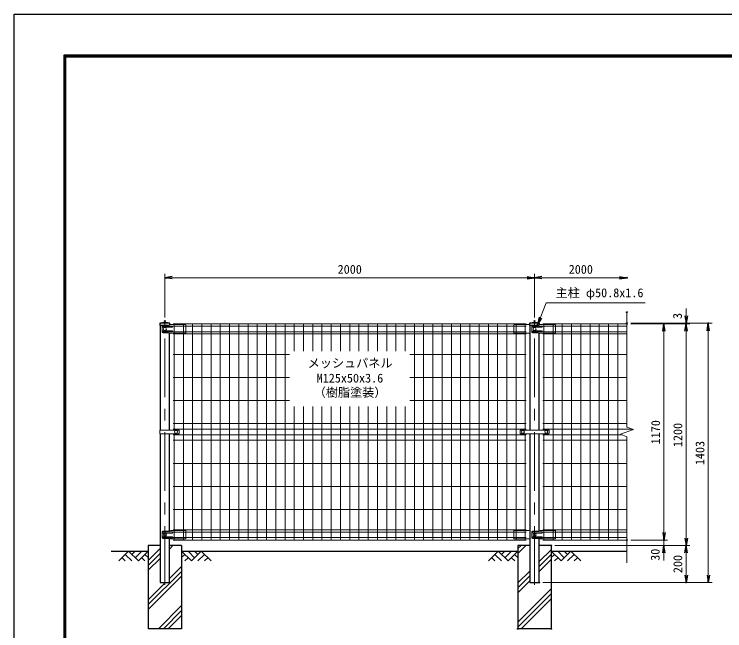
# Model space of a CAD drawing. Units: millimetres, scale not verified. Extents: x -4200 to 4200, y -2970 to 2970.
# Drawn here: x -4200 to -356, y -367 to 2970 of the extents above; entities that cross this region are included whole.
import ezdxf
from ezdxf.enums import TextEntityAlignment as Align

# ---------------------------------------------------------------- set-up
doc = ezdxf.new("R2010")
doc.units = ezdxf.units.MM
doc.header["$LTSCALE"] = 10
doc.header["$PDMODE"] = 32
doc.header["$PDSIZE"] = 5
doc.linetypes.add('USER1', pattern=[50.8, 31.75, -6.35, 6.35, -6.35])
for name, color, linetype, lineweight in [('0-1_D-STR4', 7, 'Continuous', 25), ('0-2_D-STR-DIM', 7, 'Continuous', 13), ('0-7_D-STR1', 1, 'Continuous', 25), ('0-8_D-DCR-HCH', 7, 'Continuous', 13), ('0-9_D-BMK', 2, 'USER1', 13), ('0-A_D-STR2', 7, 'Continuous', 13), ('0-B_D-STR3', 3, 'Continuous', 13), ('0-C_D-BGD', 7, 'Continuous', 25), ('0-D_D-STR-TXT', 7, 'Continuous', 13), ('0-E_D-TTL', 7, 'Continuous', 25)]:
    doc.layers.add(name, color=color, linetype=linetype, lineweight=lineweight)
doc.layers.add('0-3_0', color=7, linetype='Continuous')
doc.layers.add('0-4_Defpoints', color=7, linetype='Continuous')
doc.styles.add('ＭＳ ゴシック', font='')
doc.styles.get('ＭＳ ゴシック').set_extended_font_data('MS Gothic')

# ---------------------------------------------------------------- blocks, each defined once
blk = doc.blocks.new('_Open')
at = {"layer": '0-3_0'}
blk.add_line((-10, 1.667), (0, 0), dxfattribs=at)
blk.add_lwpolyline([(-10, -1.667), (0, 0), (-10, 0)], dxfattribs=at)

msp = doc.modelspace()

# ---------------------------------------------------------------- linework, layer by layer
at = {"layer": '0-1_D-STR4'}
for p, q in [((-3474.97, 93.98), (-3474.97, -356.02)), ((-3410.37, 93.98), (-3474.97, 93.98)), ((-3294.97, 93.98), (-3359.57, 93.98)), ((-3294.97, 93.98), (-3294.97, -356.02)), ((-1474.97, 93.98), (-1474.97, -356.02)), ((-1410.37, 93.98), (-1474.97, 93.98)), ((-1294.97, 93.98), (-1359.57, 93.98)), ((-1294.97, 93.98), (-1294.97, -356.02)), ((-3294.97, -356.02), (-3474.97, -356.02)), ((-1294.97, -356.02), (-1474.97, -356.02))]:
    msp.add_line(p, q, dxfattribs=at)
at = {"layer": '0-2_D-STR-DIM'}
for p, q in [((-3384.97, 1328.98), (-3384.97, 1563.98)), ((-3344.97, 1543.98), (-1424.97, 1543.98)), ((-1384.97, 1328.98), (-1384.97, 1563.98)), ((-1384.97, 1328.98), (-1384.97, 1563.98)), ((-1344.97, 1543.98), (-924.97, 1543.98)), ((-884.97, 734.63), (-884.97, 1356.98)), ((-564.97, 1336.98), (-564.97, 1376.98)), ((-864.97, 1296.98), (-424.97, 1296.98)), ((-864.97, 1296.98), (-544.97, 1296.98)), ((-864.97, 1293.98), (-664.97, 1293.98)), ((-864.97, 1293.98), (-544.97, 1293.98)), ((-864.97, 1293.98), (-544.97, 1293.98)), ((-564.97, 1293.98), (-564.97, 1296.98)), ((-684.97, 163.98), (-684.97, 1253.98)), ((-564.97, 133.98), (-564.97, 1253.98)), ((-564.97, 1253.98), (-564.97, 1213.98)), ((-444.97, -66.02), (-444.97, 1256.98)), ((-849.74, 721.81), (-884.97, 734.63)), ((-920.21, 696.15), (-849.74, 721.81)), ((-884.97, 683.33), (-920.21, 696.15)), ((-884.97, 0.98), (-884.97, 683.33)), ((-684.97, 163.98), (-684.97, 203.98)), ((-864.97, 123.98), (-664.97, 123.98)), ((-864.97, 123.98), (-664.97, 123.98)), ((-684.97, 93.98), (-684.97, 123.98)), ((-1274.97, 93.98), (-664.97, 93.98)), ((-1274.97, 93.98), (-544.97, 93.98)), ((-1274.97, 93.98), (-544.97, 93.98)), ((-684.97, 53.98), (-684.97, 13.98)), ((-564.97, 53.98), (-564.97, -66.02)), ((-1339.57, -106.02), (-424.97, -106.02)), ((-1339.57, -106.02), (-544.97, -106.02))]:
    msp.add_line(p, q, dxfattribs=at)
at = {"layer": '0-4_Defpoints'}
for p in [(-1384.97, 1543.98), (-884.97, 1543.98), (-884.97, 1356.98), (-3384.97, 1308.98), (-1384.97, 1308.98), (-884.97, 1296.98), (-884.97, 1296.98), (-884.97, 1293.98), (-684.97, 1293.98), (-564.97, 1296.98), (-564.97, 1293.98), (-444.97, 1296.98), (-884.97, 123.98), (-684.97, 123.98), (-1294.97, 93.98), (-1359.57, -106.02), (-564.97, -106.02), (-1474.97, -356.02), (-1294.97, -356.02)]:
    msp.add_point(p, dxfattribs=at)
at = {"layer": '0-7_D-STR1'}
for p, q in [((-3358.37, 1296.98), (-3411.57, 1296.98)), ((-3411.57, 1296.98), (-3411.57, 1285.98)), ((-3365.62, 1285.98), (-3411.57, 1285.98)), ((-3410.37, 1285.98), (-3410.37, 719.48)), ((-3358.37, 1288.49), (-3358.37, 1296.98)), ((-1358.37, 1296.98), (-1411.57, 1296.98)), ((-1411.57, 1296.98), (-1411.57, 1285.98)), ((-1365.62, 1285.98), (-1411.57, 1285.98)), ((-1410.37, 1285.98), (-1410.37, 718.98)), ((-1358.37, 1288.49), (-1358.37, 1296.98)), ((-3359.57, 719.48), (-3359.57, 1244.16)), ((-1359.57, 718.98), (-1359.57, 1244.16)), ((-3410.37, 698.48), (-3410.37, -106.02)), ((-3359.57, 174.07), (-3359.57, 698.48)), ((-1410.37, 698.98), (-1410.37, -106.02)), ((-1359.57, 174.07), (-1359.57, 698.98))]:
    msp.add_line(p, q, dxfattribs=at)
for points in [[(-3410.37, -106.02), (-3359.57, -106.02), (-3359.57, 130.16)], [(-1410.37, -106.02), (-1359.57, -106.02), (-1359.57, 130.16)]]:
    msp.add_lwpolyline(points, dxfattribs=at)
for centre in [(-3384.97, 1180.55), (-1384.97, 1180.55)]:
    msp.add_arc(centre, 119.43, 77.13052, 102.86948, dxfattribs=at)
at = {"layer": '0-8_D-DCR-HCH'}
for p, q in [((-3474.97, 13.03), (-3410.37, 77.63)), ((-3359.57, 75.39), (-3340.99, 93.98)), ((-1474.97, 50.81), (-1431.8, 93.98)), ((-1474.97, 77.32), (-1458.32, 93.98)), ((-3581.4, 63.98), (-3634.61, 10.77)), ((-3599.14, 46.24), (-3563.5, 10.77)), ((-3581.4, 63.98), (-3528.19, 10.77)), ((-3563.66, 46.24), (-3545.92, 63.98)), ((-3545.92, 28.5), (-3510.45, 63.98)), ((-3528.19, 10.77), (-3474.97, 63.98)), ((-3492.71, 46.24), (-3474.97, 28.59)), ((-3474.97, -13.49), (-3410.37, 51.11)), ((-3241.76, 10.77), (-3294.97, 63.98)), ((-3277.24, 46.24), (-3294.97, 28.59)), ((-3224.03, 28.5), (-3259.5, 63.98)), ((-3188.55, 63.98), (-3241.76, 10.77)), ((-3206.2, 46.15), (-3224.03, 63.98)), ((-3170.81, 46.24), (-3206.45, 10.77)), ((-3188.55, 63.98), (-3135.34, 10.77)), ((-1581.4, 63.98), (-1634.61, 10.77)), ((-1599.14, 46.24), (-1563.5, 10.77)), ((-1581.4, 63.98), (-1528.19, 10.77)), ((-1563.66, 46.24), (-1545.92, 63.98)), ((-1545.92, 28.5), (-1510.45, 63.98)), ((-1528.19, 10.77), (-1474.97, 63.98)), ((-1492.71, 46.24), (-1474.97, 28.59)), ((-1359.57, 7.11), (-1294.97, 71.71)), ((-1359.57, -19.41), (-1294.97, 45.19)), ((-1241.76, 10.77), (-1294.97, 63.98)), ((-1277.24, 46.24), (-1294.97, 28.59)), ((-1224.03, 28.5), (-1259.5, 63.98)), ((-1188.55, 63.98), (-1241.76, 10.77)), ((-1206.2, 46.15), (-1224.03, 63.98)), ((-1170.81, 46.24), (-1206.45, 10.77)), ((-1188.55, 63.98), (-1135.34, 10.77)), ((-3616.87, 28.5), (-3599.05, 10.77)), ((-3510.45, 28.5), (-3492.63, 10.77)), ((-3474.97, -40.01), (-3410.37, 24.59)), ((-3259.5, 28.5), (-3277.32, 10.77)), ((-3153.08, 28.5), (-3170.89, 10.77)), ((-1616.87, 28.5), (-1599.05, 10.77)), ((-1510.45, 28.5), (-1492.63, 10.77)), ((-1359.57, -45.93), (-1294.97, 18.67)), ((-1259.5, 28.5), (-1277.32, 10.77)), ((-1153.08, 28.5), (-1170.89, 10.77)), ((-3359.57, -83.7), (-3294.97, -19.1)), ((-3474.97, -225.62), (-3294.97, -45.62)), ((-3474.97, -252.14), (-3294.97, -72.14)), ((-1474.97, -108.29), (-1410.37, -43.69)), ((-1474.97, -134.81), (-1410.37, -70.21)), ((-3474.97, -199.1), (-3381.89, -106.02)), ((-1474.97, -161.33), (-1410.37, -96.73)), ((-1474.97, -320.42), (-1294.97, -140.42)), ((-1474.97, -346.94), (-1294.97, -166.94)), ((-1457.54, -356.02), (-1294.97, -193.46)), ((-3419.76, -356.02), (-3294.97, -231.24)), ((-3393.24, -356.02), (-3294.97, -257.75)), ((-3366.73, -356.02), (-3294.97, -284.27)), ((-1298.44, -356.02), (-1294.97, -352.56))]:
    msp.add_line(p, q, dxfattribs=at)
at = {"layer": '0-9_D-BMK'}
for p, q in [((-3384.97, -118.02), (-3384.97, 1308.98)), ((-1384.97, -118.02), (-1384.97, 1308.98))]:
    msp.add_line(p, q, dxfattribs=at)
at = {"layer": '0-A_D-STR2'}
for p, q in [((-1429.97, 1293.98), (-3339.97, 1293.98)), ((-1429.97, 1280.88), (-3339.97, 1280.88)), ((-3334.97, 719.48), (-3334.97, 1293.98)), ((-3284.97, 123.98), (-3284.97, 1293.98)), ((-3234.97, 123.98), (-3234.97, 1293.98)), ((-3184.97, 123.98), (-3184.97, 1293.98)), ((-3134.97, 123.98), (-3134.97, 1293.98)), ((-3084.97, 123.98), (-3084.97, 1293.98)), ((-3034.97, 123.98), (-3034.97, 1293.98)), ((-2984.97, 123.98), (-2984.97, 1293.98)), ((-2934.97, 123.98), (-2934.97, 1293.98)), ((-2884.97, 123.98), (-2884.97, 1293.98)), ((-2834.97, 123.98), (-2834.97, 1293.98)), ((-2784.97, 123.98), (-2784.97, 1293.98)), ((-2734.97, 123.98), (-2734.97, 1293.98)), ((-2684.97, 1145.98), (-2684.97, 1293.98)), ((-2634.97, 1145.98), (-2634.97, 1293.98)), ((-2584.97, 1145.98), (-2584.97, 1293.98)), ((-2534.97, 1145.98), (-2534.97, 1293.98)), ((-2484.97, 1145.98), (-2484.97, 1293.98)), ((-2434.97, 1145.98), (-2434.97, 1293.98)), ((-2384.97, 1145.98), (-2384.97, 1293.98)), ((-2334.97, 1145.98), (-2334.97, 1293.98)), ((-2284.97, 1145.98), (-2284.97, 1293.98)), ((-2234.97, 1145.98), (-2234.97, 1293.98)), ((-2184.97, 1145.98), (-2184.97, 1293.98)), ((-2134.97, 1145.98), (-2134.97, 1293.98)), ((-2084.97, 1145.98), (-2084.97, 1293.98)), ((-2034.97, 123.98), (-2034.97, 1293.98)), ((-1984.97, 123.98), (-1984.97, 1293.98)), ((-1934.97, 123.98), (-1934.97, 1293.98)), ((-1884.97, 123.98), (-1884.97, 1293.98)), ((-1834.97, 123.98), (-1834.97, 1293.98)), ((-1784.97, 123.98), (-1784.97, 1293.98)), ((-1734.97, 123.98), (-1734.97, 1293.98)), ((-1684.97, 123.98), (-1684.97, 1293.98)), ((-1634.97, 123.98), (-1634.97, 1293.98)), ((-1584.97, 123.98), (-1584.97, 1293.98)), ((-1534.97, 123.98), (-1534.97, 1293.98)), ((-1484.97, 123.98), (-1484.97, 1293.98)), ((-1434.97, 718.98), (-1434.97, 1293.98)), ((-1339.97, 1293.98), (-884.97, 1293.98)), ((-1339.97, 1280.88), (-884.97, 1280.88)), ((-1334.97, 718.98), (-1334.97, 1293.98)), ((-1284.97, 123.98), (-1284.97, 1293.98)), ((-1234.97, 123.98), (-1234.97, 1293.98)), ((-1184.97, 123.98), (-1184.97, 1293.98)), ((-1134.97, 123.98), (-1134.97, 1293.98)), ((-1084.97, 123.98), (-1084.97, 1293.98)), ((-1034.97, 123.98), (-1034.97, 1293.98)), ((-984.97, 123.98), (-984.97, 1293.98)), ((-934.97, 123.98), (-934.97, 1293.98)), ((-1429.97, 1251.08), (-3339.97, 1251.08)), ((-1429.97, 1239.22), (-3339.97, 1239.22)), ((-1339.97, 1251.08), (-884.97, 1251.08)), ((-1339.97, 1239.22), (-884.97, 1239.22)), ((-2709.97, 1128.98), (-3339.97, 1128.98)), ((-1429.97, 1128.98), (-2059.97, 1128.98)), ((-1339.97, 1128.98), (-884.97, 1128.98)), ((-2709.97, 1003.98), (-3339.97, 1003.98)), ((-1429.97, 1003.98), (-2059.97, 1003.98)), ((-1339.97, 1003.98), (-884.97, 1003.98)), ((-2709.97, 878.98), (-3339.97, 878.98)), ((-2684.97, 123.98), (-2684.97, 845.98)), ((-2634.97, 123.98), (-2634.97, 845.98)), ((-2584.97, 123.98), (-2584.97, 845.98)), ((-2534.97, 123.98), (-2534.97, 845.98)), ((-2484.97, 123.98), (-2484.97, 845.98)), ((-2434.97, 123.98), (-2434.97, 845.98)), ((-2384.97, 123.98), (-2384.97, 845.98)), ((-2334.97, 123.98), (-2334.97, 845.98)), ((-2284.97, 123.98), (-2284.97, 845.98)), ((-2234.97, 123.98), (-2234.97, 845.98)), ((-2184.97, 123.98), (-2184.97, 845.98)), ((-2134.97, 123.98), (-2134.97, 845.98)), ((-2084.97, 123.98), (-2084.97, 845.98)), ((-1429.97, 878.98), (-2059.97, 878.98)), ((-1339.97, 878.98), (-884.97, 878.98)), ((-1429.97, 753.98), (-3339.97, 753.98)), ((-1339.97, 753.98), (-884.97, 753.98)), ((-1429.97, 723.98), (-3339.97, 723.98)), ((-1429.97, 693.98), (-3339.97, 693.98)), ((-3334.97, 123.98), (-3334.97, 698.48)), ((-1434.97, 123.98), (-1434.97, 698.98)), ((-1339.97, 723.98), (-855.71, 723.98)), ((-1339.97, 693.98), (-914.24, 693.98)), ((-1334.97, 123.98), (-1334.97, 698.98)), ((-1429.97, 663.98), (-3339.97, 663.98)), ((-1339.97, 663.98), (-884.97, 663.98)), ((-1429.97, 538.98), (-3339.97, 538.98)), ((-1339.97, 538.98), (-884.97, 538.98)), ((-1429.97, 413.98), (-3339.97, 413.98)), ((-1339.97, 413.98), (-884.97, 413.98)), ((-1429.97, 288.98), (-3339.97, 288.98)), ((-1339.97, 288.98), (-884.97, 288.98)), ((-1429.97, 178.74), (-3339.97, 178.74)), ((-1429.97, 166.88), (-3339.97, 166.88)), ((-1339.97, 178.74), (-884.97, 178.74)), ((-1339.97, 166.88), (-884.97, 166.88)), ((-1429.97, 137.08), (-3339.97, 137.08)), ((-1429.97, 123.98), (-3339.97, 123.98)), ((-1339.97, 137.08), (-884.97, 137.08)), ((-1339.97, 123.98), (-884.97, 123.98))]:
    msp.add_line(p, q, dxfattribs=at)
at = {"layer": '0-B_D-STR3'}
for p, q in [((-3400.46, 1280.98), (-3400.46, 1250.98)), ((-3365.62, 1285.98), (-3395.46, 1285.98)), ((-3345.97, 1281.98), (-3393.39, 1281.98)), ((-3345.97, 1275.98), (-3393.39, 1275.98)), ((-3354.06, 1289.98), (-3365.62, 1285.98)), ((-3276.97, 1289.98), (-3354.06, 1289.98)), ((-3276.97, 1289.98), (-3271.97, 1288.98)), ((-3271.97, 1288.98), (-3271.97, 1245.16)), ((-1492.97, 1289.98), (-1497.97, 1288.98)), ((-1497.97, 1288.98), (-1497.97, 1245.16)), ((-1492.97, 1289.98), (-1415.89, 1289.98)), ((-1415.89, 1289.98), (-1411.57, 1288.49)), ((-1400.46, 1280.98), (-1400.46, 1250.98)), ((-1365.62, 1285.98), (-1395.46, 1285.98)), ((-1345.97, 1281.98), (-1393.39, 1281.98)), ((-1345.97, 1275.98), (-1393.39, 1275.98)), ((-1354.06, 1289.98), (-1365.62, 1285.98)), ((-1276.97, 1289.98), (-1354.06, 1289.98)), ((-1276.97, 1289.98), (-1271.97, 1288.98)), ((-1271.97, 1288.98), (-1271.97, 1245.16)), ((-3365.62, 1245.98), (-3395.46, 1245.98)), ((-3345.97, 1255.98), (-3393.39, 1255.98)), ((-3345.97, 1249.98), (-3393.39, 1249.98)), ((-3360.37, 1244.16), (-3365.62, 1245.98)), ((-3360.37, 1244.16), (-3272.97, 1244.16)), ((-1410.37, 1244.16), (-1496.97, 1244.16)), ((-1365.62, 1245.98), (-1395.46, 1245.98)), ((-1345.97, 1255.98), (-1393.39, 1255.98)), ((-1345.97, 1249.98), (-1393.39, 1249.98)), ((-1360.37, 1244.16), (-1365.62, 1245.98)), ((-1360.37, 1244.16), (-1272.97, 1244.16)), ((-3412.67, 719.48), (-3309.99, 719.48)), ((-3412.67, 719.48), (-3412.67, 698.48)), ((-3412.67, 698.48), (-3309.99, 698.48)), ((-3307.99, 717.48), (-3307.99, 700.48)), ((-1463.47, 715.98), (-1463.47, 701.98)), ((-1460.47, 718.98), (-1309.47, 718.98)), ((-1460.47, 698.98), (-1309.47, 698.98)), ((-1306.47, 715.98), (-1306.47, 701.98)), ((-3400.46, 166.98), (-3400.46, 136.98)), ((-3365.62, 171.98), (-3395.46, 171.98)), ((-3345.97, 167.98), (-3393.39, 167.98)), ((-3345.97, 161.98), (-3393.39, 161.98)), ((-3354.06, 175.98), (-3365.62, 171.98)), ((-3276.97, 175.98), (-3354.06, 175.98)), ((-3276.97, 175.98), (-3271.97, 174.98)), ((-3271.97, 174.98), (-3271.97, 131.16)), ((-1492.97, 175.98), (-1497.97, 174.98)), ((-1497.97, 174.98), (-1497.97, 131.16)), ((-1492.97, 175.98), (-1415.89, 175.98)), ((-1415.89, 175.98), (-1410.37, 174.07)), ((-1400.46, 166.98), (-1400.46, 136.98)), ((-1365.62, 171.98), (-1395.46, 171.98)), ((-1345.97, 167.98), (-1393.39, 167.98)), ((-1345.97, 161.98), (-1393.39, 161.98)), ((-1354.06, 175.98), (-1365.62, 171.98)), ((-1276.97, 175.98), (-1354.06, 175.98)), ((-1276.97, 175.98), (-1271.97, 174.98)), ((-1271.97, 174.98), (-1271.97, 131.16)), ((-3365.62, 131.98), (-3395.46, 131.98)), ((-3345.97, 141.98), (-3393.39, 141.98)), ((-3345.97, 135.98), (-3393.39, 135.98)), ((-3360.37, 130.16), (-3365.62, 131.98)), ((-3360.37, 130.16), (-3272.97, 130.16)), ((-1410.37, 130.16), (-1496.97, 130.16)), ((-1365.62, 131.98), (-1395.46, 131.98)), ((-1345.97, 141.98), (-1393.39, 141.98)), ((-1345.97, 135.98), (-1393.39, 135.98)), ((-1360.37, 130.16), (-1365.62, 131.98)), ((-1360.37, 130.16), (-1272.97, 130.16))]:
    msp.add_line(p, q, dxfattribs=at)
for centre in [(-3384.97, 1265.98), (-1384.97, 1265.98), (-3324.97, 708.98), (-1447.97, 708.98), (-1321.97, 708.98), (-3384.97, 151.98), (-1384.97, 151.98)]:
    msp.add_circle(centre, 8, dxfattribs=at)
for centre, radius, start, end in [((-3395.46, 1280.98), 5, 90, 180), ((-3393.39, 1278.98), 3, 90, 270), ((-3345.97, 1278.98), 3, 270, 90), ((-1395.46, 1280.98), 5, 90, 180), ((-1393.39, 1278.98), 3, 90, 270), ((-1345.97, 1278.98), 3, 270, 90), ((-3395.46, 1250.98), 5, 180, 270), ((-3393.39, 1252.98), 3, 90, 270), ((-3345.97, 1252.98), 3, 270, 90), ((-3272.97, 1245.16), 1, 270, 0), ((-1496.97, 1245.16), 1, 180, 270), ((-1395.46, 1250.98), 5, 180, 270), ((-1393.39, 1252.98), 3, 90, 270), ((-1345.97, 1252.98), 3, 270, 90), ((-1272.97, 1245.16), 1, 270, 0), ((-3309.99, 717.48), 2, 0, 90), ((-3309.99, 700.48), 2, 270, 0), ((-1460.47, 715.98), 3, 90, 180), ((-1460.47, 701.98), 3, 180, 270), ((-1309.47, 715.98), 3, 0, 90), ((-1309.47, 701.98), 3, 270, 0), ((-3395.46, 166.98), 5, 90, 180), ((-3393.39, 164.98), 3, 90, 270), ((-3345.97, 164.98), 3, 270, 90), ((-1395.46, 166.98), 5, 90, 180), ((-1393.39, 164.98), 3, 90, 270), ((-1345.97, 164.98), 3, 270, 90), ((-3395.46, 136.98), 5, 180, 270), ((-3393.39, 138.98), 3, 90, 270), ((-3345.97, 138.98), 3, 270, 90), ((-3272.97, 131.16), 1, 270, 0), ((-1496.97, 131.16), 1, 180, 270), ((-1395.46, 136.98), 5, 180, 270), ((-1393.39, 138.98), 3, 90, 270), ((-1345.97, 138.98), 3, 270, 90), ((-1272.97, 131.16), 1, 270, 0)]:
    msp.add_arc(centre, radius, start, end, dxfattribs=at)
at = {"layer": '0-C_D-BGD'}
for p, q in [((-3674.97, 63.98), (-3474.97, 63.98)), ((-3294.97, 63.98), (-1474.97, 63.98)), ((-1294.97, 63.98), (-884.97, 63.98))]:
    msp.add_line(p, q, dxfattribs=at)
at = {"layer": '0-D_D-STR-TXT'}
msp.add_lwpolyline([(-787.46, 1407.71), (-1322.14, 1407.71), (-1367.63, 1292.76)], dxfattribs=at)
at = {"layer": '0-E_D-TTL', "color": 2}
msp.add_lwpolyline([(-4200, 2970), (4200, 2970), (4200, -2970), (-4200, -2970)], close=True, dxfattribs=at)
at = {"layer": '0-E_D-TTL'}
for points in [[(-3930, 2750), (3930, 2750), (3930, -2750), (-3930, -2750)], [(-3927.5, 2747.5), (3927.5, 2747.5), (3927.5, -2747.5), (-3927.5, -2747.5)], [(-3925, 2745), (3925, 2745), (3925, -2745), (-3925, -2745)], [(-3922.5, 2742.5), (3922.5, 2742.5), (3922.5, -2742.5), (-3922.5, -2742.5)], [(-3920, 2740), (3920, 2740), (3920, -2740), (-3920, -2740)]]:
    msp.add_lwpolyline(points, close=True, dxfattribs=at)

# ---------------------------------------------------------------- block references
at = {"layer": '0-2_D-STR-DIM', "xscale": 4, "yscale": 4}
for p, rotation in [((-3384.97, 1543.98), 180), ((-1384.97, 1543.98), 180), ((-564.97, 1296.98), 270), ((-684.97, 1293.98), 90), ((-564.97, 1293.98), 90), ((-564.97, 1293.98), 90), ((-444.97, 1296.98), 90), ((-684.97, 123.98), 270), ((-684.97, 123.98), 270), ((-564.97, 93.98), 270), ((-684.97, 93.98), 90), ((-564.97, 93.98), 90), ((-564.97, -106.02), 270), ((-444.97, -106.02), 270)]:
    msp.add_blockref('_Open', p, dxfattribs=dict(at, rotation=rotation))
for p in [(-1384.97, 1543.98), (-884.97, 1543.98)]:
    msp.add_blockref('_Open', p, dxfattribs=at)
at = {"layer": '0-D_D-STR-TXT', "xscale": 4, "yscale": 4, "rotation": 248.409}
msp.add_blockref('_Open', (-1368.36, 1290.9), dxfattribs=at)

# ---------------------------------------------------------------- texts
at = {"layer": '0-2_D-STR-DIM', "style": 'ＭＳ ゴシック'}
for p in [(-2450.22, 1550.73), (-1200.22, 1550.73)]:
    msp.add_text('2000', height=48.09, dxfattribs=at).set_placement(p, align=Align.BOTTOM_LEFT)
for s, p in [('3', (-573.64, 1320.28)), ('1170', (-691.72, 642.08)), ('1200', (-571.72, 627.08)), ('1403', (-451.72, 529.23)), ('30', (-693.88, 11.51)), ('200', (-571.72, -55.02))]:
    msp.add_text(s, height=48.09, rotation=90, dxfattribs=at).set_placement(p, align=Align.BOTTOM_LEFT)
at = {"layer": '0-D_D-STR-TXT', "style": 'ＭＳ ゴシック'}
for s, p in [('主柱 φ50.8x1.6', (-1271.21, 1423.72)), ('メッシュパネル', (-2612.39, 1043.38)), ('M125x50x3.6', (-2563.65, 961.98)), ('（樹脂塗装）', (-2579.9, 884.65))]:
    msp.add_text(s, height=48.09, dxfattribs=at).set_placement(p, align=Align.BOTTOM_LEFT)

doc.saveas('drawing.dxf')
